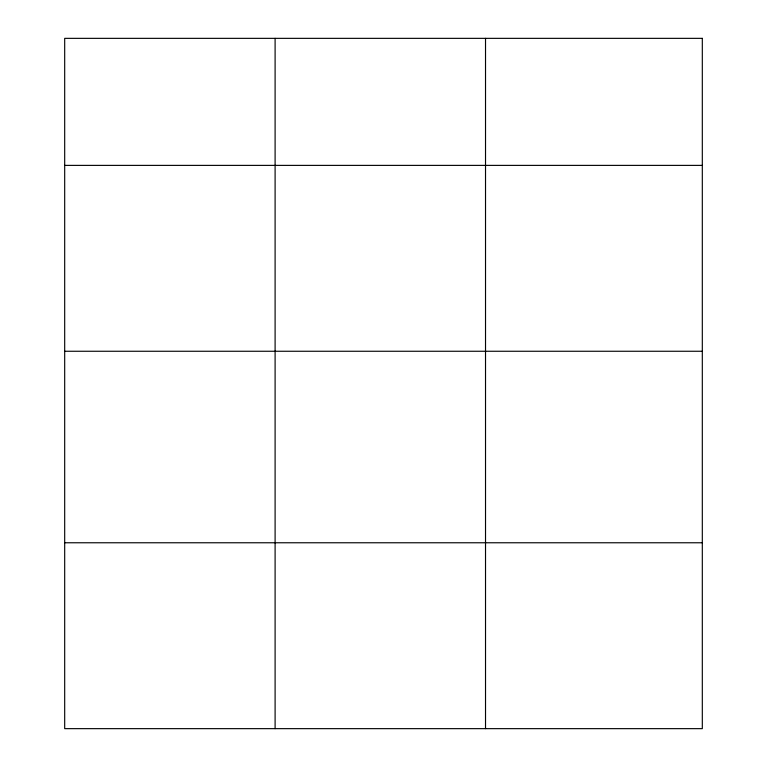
<?xml version="1.0" encoding="UTF-8"?>
<svg xmlns="http://www.w3.org/2000/svg" width="767" height="767" viewBox="0 0 767 767"><rect width="100%" height="100%" fill="white"/><g stroke="black" fill="none" stroke-linecap="round" stroke-linejoin="round"><path stroke-width="1.15" d="M64.687 165.384L702.313 165.384M64.687 351.257L702.313 351.257M64.687 542.768L702.313 542.768M485.521 38.35L485.521 728.65M275.104 38.35L275.104 728.65M702.313 38.35L64.687 38.35L64.687 728.65L702.313 728.65L702.313 38.35"/></g></svg>
